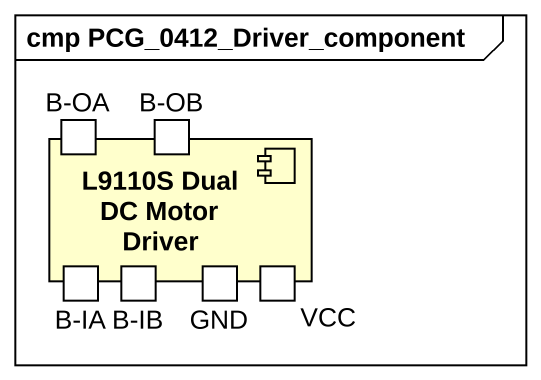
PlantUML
@startuml
mainframe cmp PCG_0412_Driver_component
component "L9110S Dual DC Motor Driver" as L9110S_Dual_DC_Motor_Driver {
  port "B-OA" as B_OA
  port "B-OB" as B_OB
  port "B-IA" as B_IA
  port "B-IB" as B_IB
  port GND
  port VCC
}
@enduml
